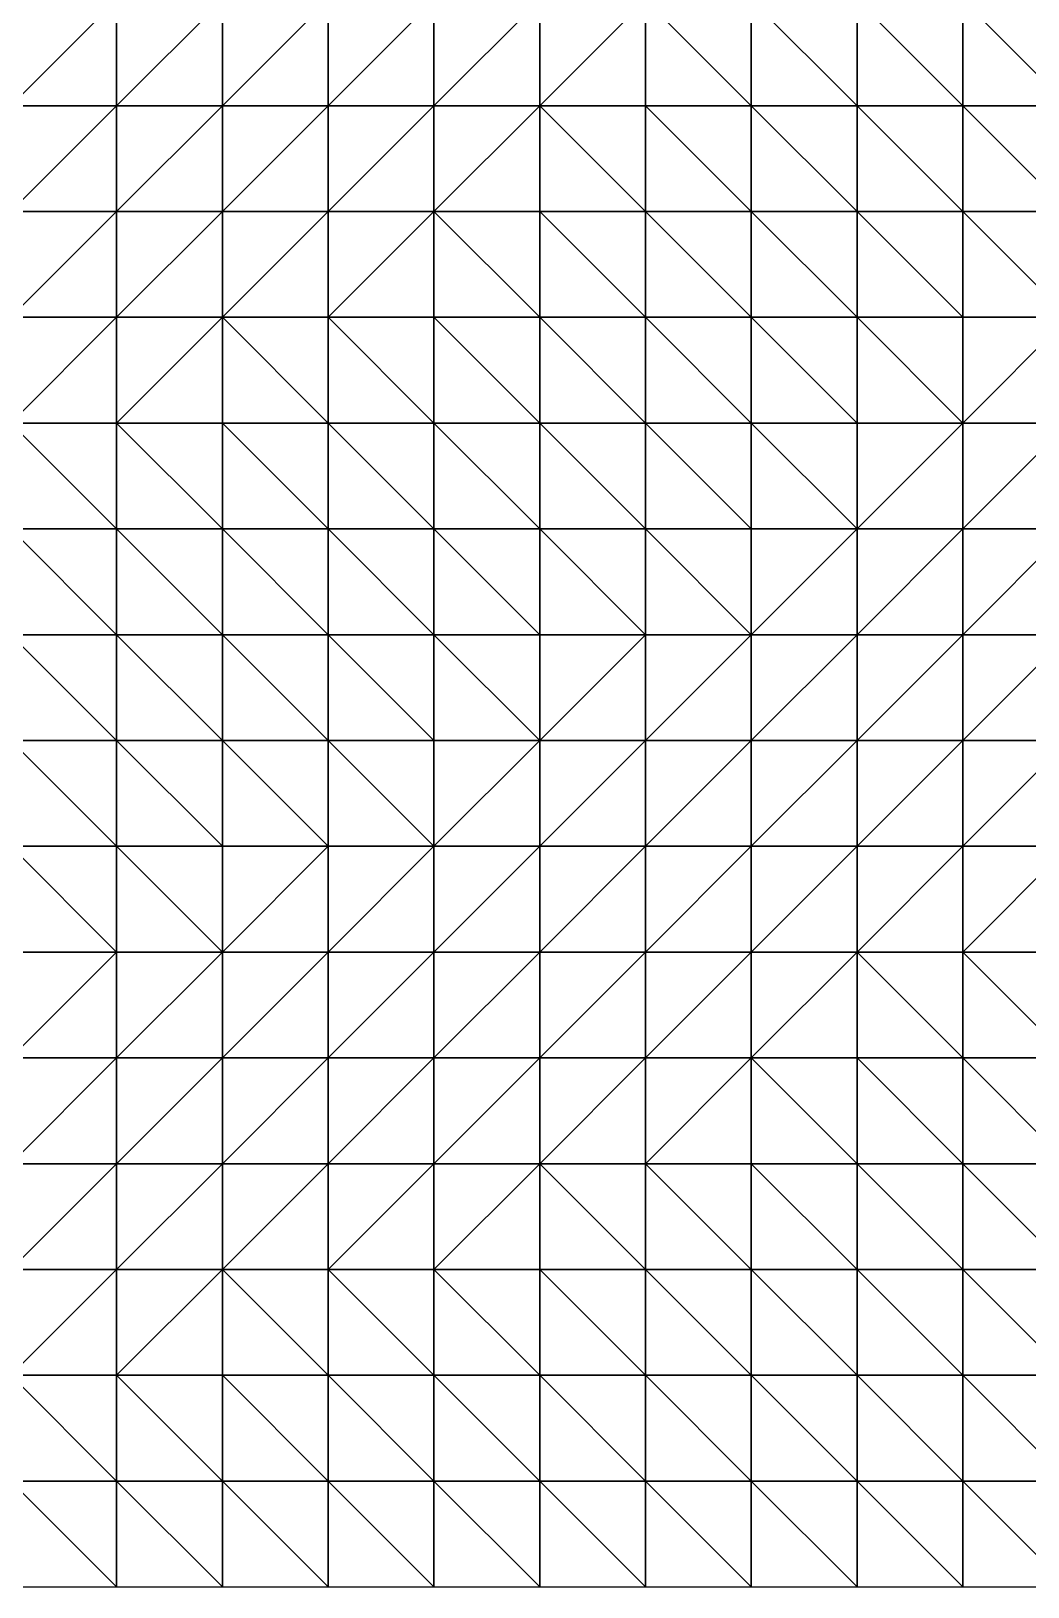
# Model space of a CAD drawing. Header units: metres. Extents: x -315 to 301, y -240 to 232.
# Drawn here: x 70.5 to 145.9, y -240 to -122.4 of the extents above; entities that cross this region are included whole.
import ezdxf

# ---------------------------------------------------------------- set-up
doc = ezdxf.new("R2010")
doc.units = ezdxf.units.M

msp = doc.modelspace()

# ---------------------------------------------------------------- linework, layer by layer
for points in [[(69, -128, -312.1628), (77, -128, -322.9863), (77, -120, -311.2216), (77.0001, -119.9999, -311.2215)], [(69, -128, -312.1628), (77, -120, -311.2216), (69, -120, -306.9863), (69.0001, -119.9999, -306.9862)], [(77, -128, -322.9863), (85, -128, -339.4569), (85, -120, -320.1628), (85.0001, -119.9999, -320.1627)], [(77, -128, -322.9863), (85, -120, -320.1628), (77, -120, -311.2216), (77.0001, -119.9999, -311.2215)], [(85, -128, -339.4569), (93, -128, -359.6922), (93, -120, -335.2216), (93.0001, -119.9999, -335.2215)], [(85, -128, -339.4569), (93, -120, -335.2216), (85, -120, -320.1628), (85.0001, -119.9999, -320.1627)], [(93, -128, -359.6922), (101, -128, -378.5157), (101, -120, -355.9275), (101.0001, -119.9999, -355.9274)], [(93, -128, -359.6922), (101, -120, -355.9275), (93, -120, -335.2216), (93.0001, -119.9999, -335.2215)], [(101, -128, -378.5157), (109, -128, -391.2216), (109, -120, -376.6334), (109.0001, -119.9999, -376.6333)], [(101, -128, -378.5157), (109, -120, -376.6334), (101, -120, -355.9275), (101.0001, -119.9999, -355.9274)], [(109, -128, -391.2216), (117, -128, -397.8098), (117, -120, -391.2216), (117.0001, -119.9999, -391.2215)], [(109, -128, -391.2216), (117, -120, -391.2216), (109, -120, -376.6334), (109.0001, -119.9999, -376.6333)], [(117, -120, -391.2216), (125, -128, -400.1628), (125, -120, -398.2804), (125.0001, -119.9999, -398.2803)], [(117, -120, -391.2216), (117, -128, -397.8098), (125, -128, -400.1628), (125.0001, -127.9999, -400.1627)], [(125, -120, -398.2804), (133, -128, -401.104), (133, -120, -401.104), (133.0001, -119.9999, -401.1039)], [(125, -120, -398.2804), (125, -128, -400.1628), (133, -128, -401.104), (133.0001, -127.9999, -401.1039)], [(133, -120, -401.104), (141, -128, -401.104), (141, -120, -401.5745), (141.0001, -119.9999, -401.5745)], [(133, -120, -401.104), (133, -128, -401.104), (141, -128, -401.104), (141.0001, -127.9999, -401.1039)], [(141, -120, -401.5745), (149, -128, -400.1628), (149, -120, -401.5745), (149.0001, -119.9999, -401.5745)], [(141, -120, -401.5745), (141, -128, -401.104), (149, -128, -400.1628), (149.0001, -127.9999, -400.1627)], [(69, -136, -336.1628), (77, -136, -351.6922), (77, -128, -322.9863), (77.0001, -127.9999, -322.9862)], [(69, -136, -336.1628), (77, -128, -322.9863), (69, -128, -312.1628), (69.0001, -127.9999, -312.1627)], [(77, -136, -351.6922), (85, -136, -368.1628), (85, -128, -339.4569), (85.0001, -127.9999, -339.4568)], [(77, -136, -351.6922), (85, -128, -339.4569), (77, -128, -322.9863), (77.0001, -127.9999, -322.9862)], [(85, -136, -368.1628), (93, -136, -382.2804), (93, -128, -359.6922), (93.0001, -127.9999, -359.6921)], [(85, -136, -368.1628), (93, -128, -359.6922), (85, -128, -339.4569), (85.0001, -127.9999, -339.4568)], [(93, -136, -382.2804), (101, -136, -391.6922), (101, -128, -378.5157), (101.0001, -127.9999, -378.5156)], [(93, -136, -382.2804), (101, -128, -378.5157), (93, -128, -359.6922), (93.0001, -127.9999, -359.6921)], [(101, -136, -391.6922), (109, -136, -396.8687), (109, -128, -391.2216), (109.0001, -127.9999, -391.2215)], [(101, -136, -391.6922), (109, -128, -391.2216), (101, -128, -378.5157), (101.0001, -127.9999, -378.5156)], [(109, -128, -391.2216), (117, -136, -399.6922), (117, -128, -397.8098), (117.0001, -127.9999, -397.8098)], [(109, -128, -391.2216), (109, -136, -396.8687), (117, -136, -399.6922), (117.0001, -135.9999, -399.6921)], [(117, -128, -397.8098), (125, -136, -400.6334), (125, -128, -400.1628), (125.0001, -127.9999, -400.1627)], [(117, -128, -397.8098), (117, -136, -399.6922), (125, -136, -400.6334), (125.0001, -135.9999, -400.6333)], [(125, -128, -400.1628), (133, -136, -400.6334), (133, -128, -401.104), (133.0001, -127.9999, -401.1039)], [(125, -128, -400.1628), (125, -136, -400.6334), (133, -136, -400.6334), (133.0001, -135.9999, -400.6333)], [(133, -128, -401.104), (141, -136, -399.6922), (141, -128, -401.104), (141.0001, -127.9999, -401.1039)], [(133, -128, -401.104), (133, -136, -400.6334), (141, -136, -399.6922), (141.0001, -135.9999, -399.6921)], [(141, -128, -401.104), (149, -136, -397.3393), (149, -128, -400.1628), (149.0001, -127.9999, -400.1627)], [(141, -128, -401.104), (141, -136, -399.6922), (149, -136, -397.3393), (149.0001, -135.9999, -397.3392)], [(69, -144, -369.104), (77, -144, -378.9863), (77, -136, -351.6922), (77.0001, -135.9999, -351.6921)], [(69, -144, -369.104), (77, -136, -351.6922), (69, -136, -336.1628), (69.0001, -135.9999, -336.1627)], [(77, -144, -378.9863), (85, -144, -386.5157), (85, -136, -368.1628), (85.0001, -135.9999, -368.1627)], [(77, -144, -378.9863), (85, -136, -368.1628), (77, -136, -351.6922), (77.0001, -135.9999, -351.6921)], [(85, -144, -386.5157), (93, -144, -391.6922), (93, -136, -382.2804), (93.0001, -135.9999, -382.2803)], [(85, -144, -386.5157), (93, -136, -382.2804), (85, -136, -368.1628), (85.0001, -135.9999, -368.1627)], [(93, -144, -391.6922), (101, -144, -395.4569), (101, -136, -391.6922), (101.0001, -135.9999, -391.6921)], [(93, -144, -391.6922), (101, -136, -391.6922), (93, -136, -382.2804), (93.0001, -135.9999, -382.2803)], [(101, -136, -391.6922), (109, -144, -397.8098), (109, -136, -396.8687), (109.0001, -135.9999, -396.8686)], [(101, -136, -391.6922), (101, -144, -395.4569), (109, -144, -397.8098), (109.0001, -143.9999, -397.8098)], [(109, -136, -396.8687), (117, -144, -399.2216), (117, -136, -399.6922), (117.0001, -135.9999, -399.6921)], [(109, -136, -396.8687), (109, -144, -397.8098), (117, -144, -399.2216), (117.0001, -143.9999, -399.2215)], [(117, -136, -399.6922), (125, -144, -400.1628), (125, -136, -400.6334), (125.0001, -135.9999, -400.6333)], [(117, -136, -399.6922), (117, -144, -399.2216), (125, -144, -400.1628), (125.0001, -143.9999, -400.1627)], [(125, -136, -400.6334), (133, -144, -399.6922), (133, -136, -400.6334), (133.0001, -135.9999, -400.6333)], [(125, -136, -400.6334), (125, -144, -400.1628), (133, -144, -399.6922), (133.0001, -143.9999, -399.6921)], [(133, -136, -400.6334), (141, -144, -397.3393), (141, -136, -399.6922), (141.0001, -135.9999, -399.6921)], [(133, -136, -400.6334), (133, -144, -399.6922), (141, -144, -397.3393), (141.0001, -143.9999, -397.3392)], [(141, -136, -399.6922), (149, -144, -392.6334), (149, -136, -397.3393), (149.0001, -135.9999, -397.3392)], [(141, -136, -399.6922), (141, -144, -397.3393), (149, -144, -392.6334), (149.0001, -143.9999, -392.6333)], [(69, -152, -387.4569), (77, -152, -389.8098), (77, -144, -378.9863), (77.0001, -143.9999, -378.9862)], [(69, -152, -387.4569), (77, -144, -378.9863), (69, -144, -369.104), (69.0001, -143.9999, -369.1039)], [(77, -152, -389.8098), (85, -152, -391.6922), (85, -144, -386.5157), (85.0001, -143.9999, -386.5156)], [(77, -152, -389.8098), (85, -144, -386.5157), (77, -144, -378.9863), (77.0001, -143.9999, -378.9862)], [(85, -144, -386.5157), (93, -152, -393.5745), (93, -144, -391.6922), (93.0001, -143.9999, -391.6921)], [(85, -144, -386.5157), (85, -152, -391.6922), (93, -152, -393.5745), (93.0001, -151.9999, -393.5745)], [(93, -144, -391.6922), (101, -152, -395.9275), (101, -144, -395.4569), (101.0001, -143.9999, -395.4568)], [(93, -144, -391.6922), (93, -152, -393.5745), (101, -152, -395.9275), (101.0001, -151.9999, -395.9274)], [(101, -144, -395.4569), (109, -152, -397.3393), (109, -144, -397.8098), (109.0001, -143.9999, -397.8098)], [(101, -144, -395.4569), (101, -152, -395.9275), (109, -152, -397.3393), (109.0001, -151.9999, -397.3392)], [(109, -144, -397.8098), (117, -152, -398.2804), (117, -144, -399.2216), (117.0001, -143.9999, -399.2215)], [(109, -144, -397.8098), (109, -152, -397.3393), (117, -152, -398.2804), (117.0001, -151.9999, -398.2803)], [(117, -144, -399.2216), (125, -152, -398.751), (125, -144, -400.1628), (125.0001, -143.9999, -400.1627)], [(117, -144, -399.2216), (117, -152, -398.2804), (125, -152, -398.751), (125.0001, -151.9999, -398.7509)], [(125, -144, -400.1628), (133, -152, -397.3393), (133, -144, -399.6922), (133.0001, -143.9999, -399.6921)], [(125, -144, -400.1628), (125, -152, -398.751), (133, -152, -397.3393), (133.0001, -151.9999, -397.3392)], [(133, -144, -399.6922), (141, -152, -392.6334), (141, -144, -397.3393), (141.0001, -143.9999, -397.3392)], [(133, -144, -399.6922), (133, -152, -397.3393), (141, -152, -392.6334), (141.0001, -151.9999, -392.6333)], [(149, -144, -392.6334), (141, -144, -397.3393), (141, -152, -392.6334), (141.0001, -151.9999, -392.6333)], [(149, -144, -392.6334), (141, -152, -392.6334), (149, -152, -383.6922), (149.0001, -151.9999, -383.6921)], [(69, -152, -387.4569), (77, -160, -391.2216), (77, -152, -389.8098), (77.0001, -151.9999, -389.8098)], [(69, -152, -387.4569), (69, -160, -390.751), (77, -160, -391.2216), (77.0001, -159.9999, -391.2215)], [(77, -152, -389.8098), (85, -160, -392.1628), (85, -152, -391.6922), (85.0001, -151.9999, -391.6921)], [(77, -152, -389.8098), (77, -160, -391.2216), (85, -160, -392.1628), (85.0001, -159.9999, -392.1627)], [(85, -152, -391.6922), (93, -160, -393.5745), (93, -152, -393.5745), (93.0001, -151.9999, -393.5745)], [(85, -152, -391.6922), (85, -160, -392.1628), (93, -160, -393.5745), (93.0001, -159.9999, -393.5745)], [(93, -152, -393.5745), (101, -160, -395.4569), (101, -152, -395.9275), (101.0001, -151.9999, -395.9274)], [(93, -152, -393.5745), (93, -160, -393.5745), (101, -160, -395.4569), (101.0001, -159.9999, -395.4568)], [(101, -152, -395.9275), (109, -160, -396.3981), (109, -152, -397.3393), (109.0001, -151.9999, -397.3392)], [(101, -152, -395.9275), (101, -160, -395.4569), (109, -160, -396.3981), (109.0001, -159.9999, -396.398)], [(109, -152, -397.3393), (117, -160, -396.8687), (117, -152, -398.2804), (117.0001, -151.9999, -398.2803)], [(109, -152, -397.3393), (109, -160, -396.3981), (117, -160, -396.8687), (117.0001, -159.9999, -396.8686)], [(117, -152, -398.2804), (125, -160, -395.9275), (125, -152, -398.751), (125.0001, -151.9999, -398.7509)], [(117, -152, -398.2804), (117, -160, -396.8687), (125, -160, -395.9275), (125.0001, -159.9999, -395.9274)], [(125, -152, -398.751), (133, -160, -392.1628), (133, -152, -397.3393), (133.0001, -151.9999, -397.3392)], [(125, -152, -398.751), (125, -160, -395.9275), (133, -160, -392.1628), (133.0001, -159.9999, -392.1627)], [(141, -152, -392.6334), (133, -152, -397.3393), (133, -160, -392.1628), (133.0001, -159.9999, -392.1627)], [(141, -152, -392.6334), (133, -160, -392.1628), (141, -160, -383.2216), (141.0001, -159.9999, -383.2215)], [(149, -152, -383.6922), (141, -152, -392.6334), (141, -160, -383.2216), (141.0001, -159.9999, -383.2215)], [(149, -152, -383.6922), (141, -160, -383.2216), (149, -160, -368.1628), (149.0001, -159.9999, -368.1627)], [(69, -160, -390.751), (77, -168, -389.3393), (77, -160, -391.2216), (77.0001, -159.9999, -391.2215)], [(69, -160, -390.751), (69, -168, -388.3981), (77, -168, -389.3393), (77.0001, -167.9999, -389.3392)], [(77, -160, -391.2216), (85, -168, -390.2804), (85, -160, -392.1628), (85.0001, -159.9999, -392.1627)], [(77, -160, -391.2216), (77, -168, -389.3393), (85, -168, -390.2804), (85.0001, -167.9999, -390.2803)], [(85, -160, -392.1628), (93, -168, -392.1628), (93, -160, -393.5745), (93.0001, -159.9999, -393.5745)], [(85, -160, -392.1628), (85, -168, -390.2804), (93, -168, -392.1628), (93.0001, -167.9999, -392.1627)], [(93, -160, -393.5745), (101, -168, -393.5745), (101, -160, -395.4569), (101.0001, -159.9999, -395.4568)], [(93, -160, -393.5745), (93, -168, -392.1628), (101, -168, -393.5745), (101.0001, -167.9999, -393.5745)], [(101, -160, -395.4569), (109, -168, -394.5157), (109, -160, -396.3981), (109.0001, -159.9999, -396.398)], [(101, -160, -395.4569), (101, -168, -393.5745), (109, -168, -394.5157), (109.0001, -167.9999, -394.5156)], [(109, -160, -396.3981), (117, -168, -394.0451), (117, -160, -396.8687), (117.0001, -159.9999, -396.8686)], [(109, -160, -396.3981), (109, -168, -394.5157), (117, -168, -394.0451), (117.0001, -167.9999, -394.045)], [(117, -160, -396.8687), (125, -168, -390.2804), (125, -160, -395.9275), (125.0001, -159.9999, -395.9274)], [(117, -160, -396.8687), (117, -168, -394.0451), (125, -168, -390.2804), (125.0001, -167.9999, -390.2803)], [(133, -160, -392.1628), (125, -160, -395.9275), (125, -168, -390.2804), (125.0001, -167.9999, -390.2803)], [(133, -160, -392.1628), (125, -168, -390.2804), (133, -168, -380.8687), (133.0001, -167.9999, -380.8686)], [(141, -160, -383.2216), (133, -160, -392.1628), (133, -168, -380.8687), (133.0001, -167.9999, -380.8686)], [(141, -160, -383.2216), (133, -168, -380.8687), (141, -168, -365.3393), (141.0001, -167.9999, -365.3392)], [(149, -160, -368.1628), (141, -160, -383.2216), (141, -168, -365.3393), (141.0001, -167.9999, -365.3392)], [(149, -160, -368.1628), (141, -168, -365.3393), (149, -168, -346.9863), (149.0001, -167.9999, -346.9862)], [(69, -168, -388.3981), (77, -176, -387.4569), (77, -168, -389.3393), (77.0001, -167.9999, -389.3392)], [(69, -168, -388.3981), (69, -176, -386.5157), (77, -176, -387.4569), (77.0001, -175.9999, -387.4568)], [(77, -168, -389.3393), (85, -176, -388.3981), (85, -168, -390.2804), (85.0001, -167.9999, -390.2803)], [(77, -168, -389.3393), (77, -176, -387.4569), (85, -176, -388.3981), (85.0001, -175.9999, -388.398)], [(85, -168, -390.2804), (93, -176, -389.8098), (93, -168, -392.1628), (93.0001, -167.9999, -392.1627)], [(85, -168, -390.2804), (85, -176, -388.3981), (93, -176, -389.8098), (93.0001, -175.9999, -389.8098)], [(93, -168, -392.1628), (101, -176, -390.751), (101, -168, -393.5745), (101.0001, -167.9999, -393.5745)], [(93, -168, -392.1628), (93, -176, -389.8098), (101, -176, -390.751), (101.0001, -175.9999, -390.7509)], [(101, -168, -393.5745), (109, -176, -390.2804), (109, -168, -394.5157), (109.0001, -167.9999, -394.5156)], [(101, -168, -393.5745), (101, -176, -390.751), (109, -176, -390.2804), (109.0001, -175.9999, -390.2803)], [(117, -168, -394.0451), (109, -168, -394.5157), (109, -176, -390.2804), (109.0001, -175.9999, -390.2803)], [(117, -168, -394.0451), (109, -176, -390.2804), (117, -176, -386.0451), (117.0001, -175.9999, -386.045)], [(125, -168, -390.2804), (117, -168, -394.0451), (117, -176, -386.0451), (117.0001, -175.9999, -386.045)], [(125, -168, -390.2804), (117, -176, -386.0451), (125, -176, -375.6922), (125.0001, -175.9999, -375.6921)], [(133, -168, -380.8687), (125, -168, -390.2804), (125, -176, -375.6922), (125.0001, -175.9999, -375.6921)], [(133, -168, -380.8687), (125, -176, -375.6922), (133, -176, -360.1628), (133.0001, -175.9999, -360.1627)], [(141, -168, -365.3393), (133, -168, -380.8687), (133, -176, -360.1628), (133.0001, -175.9999, -360.1627)], [(141, -168, -365.3393), (133, -176, -360.1628), (141, -176, -342.2804), (141.0001, -175.9999, -342.2803)], [(149, -168, -346.9863), (141, -168, -365.3393), (141, -176, -342.2804), (141.0001, -175.9999, -342.2803)], [(149, -168, -346.9863), (141, -176, -342.2804), (149, -176, -328.6334), (149.0001, -175.9999, -328.6333)], [(69, -176, -386.5157), (77, -184, -386.5157), (77, -176, -387.4569), (77.0001, -175.9999, -387.4568)], [(69, -176, -386.5157), (69, -184, -386.9863), (77, -184, -386.5157), (77.0001, -183.9999, -386.5156)], [(77, -176, -387.4569), (85, -184, -386.5157), (85, -176, -388.3981), (85.0001, -175.9999, -388.398)], [(77, -176, -387.4569), (77, -184, -386.5157), (85, -184, -386.5157), (85.0001, -183.9999, -386.5156)], [(85, -176, -388.3981), (93, -184, -386.0451), (93, -176, -389.8098), (93.0001, -175.9999, -389.8098)], [(85, -176, -388.3981), (85, -184, -386.5157), (93, -184, -386.0451), (93.0001, -183.9999, -386.045)], [(93, -176, -389.8098), (101, -184, -384.1628), (101, -176, -390.751), (101.0001, -175.9999, -390.7509)], [(93, -176, -389.8098), (93, -184, -386.0451), (101, -184, -384.1628), (101.0001, -183.9999, -384.1627)], [(109, -176, -390.2804), (101, -176, -390.751), (101, -184, -384.1628), (101.0001, -183.9999, -384.1627)], [(109, -176, -390.2804), (101, -184, -384.1628), (109, -184, -378.0451), (109.0001, -183.9999, -378.045)], [(117, -176, -386.0451), (109, -176, -390.2804), (109, -184, -378.0451), (109.0001, -183.9999, -378.045)], [(117, -176, -386.0451), (109, -184, -378.0451), (117, -184, -367.2216), (117.0001, -183.9999, -367.2215)], [(125, -176, -375.6922), (117, -176, -386.0451), (117, -184, -367.2216), (117.0001, -183.9999, -367.2215)], [(125, -176, -375.6922), (117, -184, -367.2216), (125, -184, -352.1628), (125.0001, -183.9999, -352.1627)], [(133, -176, -360.1628), (125, -176, -375.6922), (125, -184, -352.1628), (125.0001, -183.9999, -352.1627)], [(133, -176, -360.1628), (125, -184, -352.1628), (133, -184, -337.1039), (133.0001, -183.9999, -337.1039)], [(141, -176, -342.2804), (133, -176, -360.1628), (133, -184, -337.1039), (133.0001, -183.9999, -337.1039)], [(141, -176, -342.2804), (133, -184, -337.1039), (141, -184, -325.8098), (141.0001, -183.9999, -325.8098)], [(149, -176, -328.6334), (141, -176, -342.2804), (141, -184, -325.8098), (141.0001, -183.9999, -325.8098)], [(149, -176, -328.6334), (141, -184, -325.8098), (149, -184, -319.2216), (149.0001, -183.9999, -319.2215)], [(69, -184, -386.9863), (77, -192, -383.6922), (77, -184, -386.5157), (77.0001, -183.9999, -386.5156)], [(69, -184, -386.9863), (69, -192, -385.5745), (77, -192, -383.6922), (77.0001, -191.9999, -383.6921)], [(77, -184, -386.5157), (85, -192, -380.8687), (85, -184, -386.5157), (85.0001, -183.9999, -386.5156)], [(77, -184, -386.5157), (77, -192, -383.6922), (85, -192, -380.8687), (85.0001, -191.9999, -380.8686)], [(93, -184, -386.0451), (85, -184, -386.5157), (85, -192, -380.8687), (85.0001, -191.9999, -380.8686)], [(93, -184, -386.0451), (85, -192, -380.8687), (93, -192, -375.6922), (93.0001, -191.9999, -375.6921)], [(101, -184, -384.1628), (93, -184, -386.0451), (93, -192, -375.6922), (93.0001, -191.9999, -375.6921)], [(101, -184, -384.1628), (93, -192, -375.6922), (101, -192, -367.2216), (101.0001, -191.9999, -367.2215)], [(109, -184, -378.0451), (101, -184, -384.1628), (101, -192, -367.2216), (101.0001, -191.9999, -367.2215)], [(109, -184, -378.0451), (101, -192, -367.2216), (109, -192, -354.9863), (109.0001, -191.9999, -354.9862)], [(117, -184, -367.2216), (109, -184, -378.0451), (109, -192, -354.9863), (109.0001, -191.9999, -354.9862)], [(117, -184, -367.2216), (109, -192, -354.9863), (117, -192, -341.8098), (117.0001, -191.9999, -341.8098)], [(125, -184, -352.1628), (117, -184, -367.2216), (117, -192, -341.8098), (117.0001, -191.9999, -341.8098)], [(125, -184, -352.1628), (117, -192, -341.8098), (125, -192, -330.5158), (125.0001, -191.9999, -330.5157)], [(133, -184, -337.1039), (125, -184, -352.1628), (125, -192, -330.5158), (125.0001, -191.9999, -330.5157)], [(133, -184, -337.1039), (125, -192, -330.5158), (133, -192, -322.0451), (133.0001, -191.9999, -322.045)], [(141, -184, -325.8098), (133, -184, -337.1039), (133, -192, -322.0451), (133.0001, -191.9999, -322.045)], [(141, -184, -325.8098), (133, -192, -322.0451), (141, -192, -317.8098), (141.0001, -191.9999, -317.8098)], [(149, -184, -319.2216), (141, -184, -325.8098), (141, -192, -317.8098), (141.0001, -191.9999, -317.8098)], [(149, -184, -319.2216), (141, -192, -317.8098), (149, -192, -314.9863), (149.0001, -191.9999, -314.9862)], [(77, -192, -383.6922), (69, -192, -385.5745), (69, -200, -376.6334), (69.0001, -199.9999, -376.6333)], [(77, -192, -383.6922), (69, -200, -376.6334), (77, -200, -371.4569), (77.0001, -199.9999, -371.4568)], [(85, -192, -380.8687), (77, -192, -383.6922), (77, -200, -371.4569), (77.0001, -199.9999, -371.4568)], [(85, -192, -380.8687), (77, -200, -371.4569), (85, -200, -363.9275), (85.0001, -199.9999, -363.9274)], [(93, -192, -375.6922), (85, -192, -380.8687), (85, -200, -363.9275), (85.0001, -199.9999, -363.9274)], [(93, -192, -375.6922), (85, -200, -363.9275), (93, -200, -354.0451), (93.0001, -199.9999, -354.045)], [(101, -192, -367.2216), (93, -192, -375.6922), (93, -200, -354.0451), (93.0001, -199.9999, -354.045)], [(101, -192, -367.2216), (93, -200, -354.0451), (101, -200, -341.8098), (101.0001, -199.9999, -341.8098)], [(109, -192, -354.9863), (101, -192, -367.2216), (101, -200, -341.8098), (101.0001, -199.9999, -341.8098)], [(109, -192, -354.9863), (101, -200, -341.8098), (109, -200, -330.9863), (109.0001, -199.9999, -330.9862)], [(117, -192, -341.8098), (109, -192, -354.9863), (109, -200, -330.9863), (109.0001, -199.9999, -330.9862)], [(117, -192, -341.8098), (109, -200, -330.9863), (117, -200, -322.9863), (117.0001, -199.9999, -322.9862)], [(125, -192, -330.5158), (117, -192, -341.8098), (117, -200, -322.9863), (117.0001, -199.9999, -322.9862)], [(125, -192, -330.5158), (117, -200, -322.9863), (125, -200, -317.3392), (125.0001, -199.9999, -317.3391)], [(133, -192, -322.0451), (125, -192, -330.5158), (125, -200, -317.3392), (125.0001, -199.9999, -317.3391)], [(133, -192, -322.0451), (125, -200, -317.3392), (133, -200, -314.9863), (133.0001, -199.9999, -314.9862)], [(133, -192, -322.0451), (141, -200, -313.5745), (141, -192, -317.8098), (141.0001, -191.9999, -317.8098)], [(133, -192, -322.0451), (133, -200, -314.9863), (141, -200, -313.5745), (141.0001, -199.9999, -313.5745)], [(141, -192, -317.8098), (149, -200, -312.6334), (149, -192, -314.9863), (149.0001, -191.9999, -314.9862)], [(141, -192, -317.8098), (141, -200, -313.5745), (149, -200, -312.6334), (149.0001, -199.9999, -312.6333)], [(77, -200, -371.4569), (69, -200, -376.6334), (69, -208, -356.8687), (69.0001, -207.9999, -356.8686)], [(77, -200, -371.4569), (69, -208, -356.8687), (77, -208, -347.9275), (77.0001, -207.9999, -347.9274)], [(85, -200, -363.9275), (77, -200, -371.4569), (77, -208, -347.9275), (77.0001, -207.9999, -347.9274)], [(85, -200, -363.9275), (77, -208, -347.9275), (85, -208, -338.5157), (85.0001, -207.9999, -338.5156)], [(93, -200, -354.0451), (85, -200, -363.9275), (85, -208, -338.5157), (85.0001, -207.9999, -338.5156)], [(93, -200, -354.0451), (85, -208, -338.5157), (93, -208, -330.0451), (93.0001, -207.9999, -330.045)], [(101, -200, -341.8098), (93, -200, -354.0451), (93, -208, -330.0451), (93.0001, -207.9999, -330.045)], [(101, -200, -341.8098), (93, -208, -330.0451), (101, -208, -322.0451), (101.0001, -207.9999, -322.045)], [(109, -200, -330.9863), (101, -200, -341.8098), (101, -208, -322.0451), (101.0001, -207.9999, -322.045)], [(109, -200, -330.9863), (101, -208, -322.0451), (109, -208, -316.8687), (109.0001, -207.9999, -316.8686)], [(117, -200, -322.9863), (109, -200, -330.9863), (109, -208, -316.8687), (109.0001, -207.9999, -316.8686)], [(117, -200, -322.9863), (109, -208, -316.8687), (117, -208, -314.0451), (117.0001, -207.9999, -314.045)], [(125, -200, -317.3392), (117, -200, -322.9863), (117, -208, -314.0451), (117.0001, -207.9999, -314.045)], [(125, -200, -317.3392), (117, -208, -314.0451), (125, -208, -312.6334), (125.0001, -207.9999, -312.6333)], [(125, -200, -317.3392), (133, -208, -311.6922), (133, -200, -314.9863), (133.0001, -199.9999, -314.9862)], [(125, -200, -317.3392), (125, -208, -312.6334), (133, -208, -311.6922), (133.0001, -207.9999, -311.6921)], [(133, -200, -314.9863), (141, -208, -311.2216), (141, -200, -313.5745), (141.0001, -199.9999, -313.5745)], [(133, -200, -314.9863), (133, -208, -311.6922), (141, -208, -311.2216), (141.0001, -207.9999, -311.2215)], [(141, -200, -313.5745), (149, -208, -310.751), (149, -200, -312.6334), (149.0001, -199.9999, -312.6333)], [(141, -200, -313.5745), (141, -208, -311.2216), (149, -208, -310.751), (149.0001, -207.9999, -310.7509)], [(77, -208, -347.9275), (69, -208, -356.8687), (69, -216, -332.3981), (69.0001, -215.9999, -332.398)], [(77, -208, -347.9275), (69, -216, -332.3981), (77, -216, -325.3393), (77.0001, -215.9999, -325.3392)], [(85, -208, -338.5157), (77, -208, -347.9275), (77, -216, -325.3393), (77.0001, -215.9999, -325.3392)], [(85, -208, -338.5157), (77, -216, -325.3393), (85, -216, -320.1628), (85.0001, -215.9999, -320.1627)], [(93, -208, -330.0451), (85, -208, -338.5157), (85, -216, -320.1628), (85.0001, -215.9999, -320.1627)], [(93, -208, -330.0451), (85, -216, -320.1628), (93, -216, -315.9275), (93.0001, -215.9999, -315.9274)], [(101, -208, -322.0451), (93, -208, -330.0451), (93, -216, -315.9275), (93.0001, -215.9999, -315.9274)], [(101, -208, -322.0451), (93, -216, -315.9275), (101, -216, -313.104), (101.0001, -215.9999, -313.1039)], [(109, -208, -316.8687), (101, -208, -322.0451), (101, -216, -313.104), (101.0001, -215.9999, -313.1039)], [(109, -208, -316.8687), (101, -216, -313.104), (109, -216, -311.6922), (109.0001, -215.9999, -311.6921)], [(109, -208, -316.8687), (117, -216, -311.2216), (117, -208, -314.0451), (117.0001, -207.9999, -314.045)], [(109, -208, -316.8687), (109, -216, -311.6922), (117, -216, -311.2216), (117.0001, -215.9999, -311.2215)], [(117, -208, -314.0451), (125, -216, -311.2216), (125, -208, -312.6334), (125.0001, -207.9999, -312.6333)], [(117, -208, -314.0451), (117, -216, -311.2216), (125, -216, -311.2216), (125.0001, -215.9999, -311.2215)], [(125, -208, -312.6334), (133, -216, -310.751), (133, -208, -311.6922), (133.0001, -207.9999, -311.6921)], [(125, -208, -312.6334), (125, -216, -311.2216), (133, -216, -310.751), (133.0001, -215.9999, -310.7509)], [(133, -208, -311.6922), (141, -216, -310.2804), (141, -208, -311.2216), (141.0001, -207.9999, -311.2215)], [(133, -208, -311.6922), (133, -216, -310.751), (141, -216, -310.2804), (141.0001, -215.9999, -310.2803)], [(141, -208, -311.2216), (149, -216, -309.8098), (149, -208, -310.751), (149.0001, -207.9999, -310.7509)], [(141, -208, -311.2216), (141, -216, -310.2804), (149, -216, -309.8098), (149.0001, -215.9999, -309.8098)], [(77, -216, -325.3393), (69, -216, -332.3981), (69, -224, -317.3392), (69.0001, -223.9999, -317.3391)], [(77, -216, -325.3393), (69, -224, -317.3392), (77, -224, -314.0451), (77.0001, -223.9999, -314.045)], [(85, -216, -320.1628), (77, -216, -325.3393), (77, -224, -314.0451), (77.0001, -223.9999, -314.045)], [(85, -216, -320.1628), (77, -224, -314.0451), (85, -224, -312.6334), (85.0001, -223.9999, -312.6333)], [(85, -216, -320.1628), (93, -224, -311.2216), (93, -216, -315.9275), (93.0001, -215.9999, -315.9274)], [(85, -216, -320.1628), (85, -224, -312.6334), (93, -224, -311.2216), (93.0001, -223.9999, -311.2215)], [(93, -216, -315.9275), (101, -224, -310.2804), (101, -216, -313.104), (101.0001, -215.9999, -313.1039)], [(93, -216, -315.9275), (93, -224, -311.2216), (101, -224, -310.2804), (101.0001, -223.9999, -310.2803)], [(101, -216, -313.104), (109, -224, -310.2804), (109, -216, -311.6922), (109.0001, -215.9999, -311.6921)], [(101, -216, -313.104), (101, -224, -310.2804), (109, -224, -310.2804), (109.0001, -223.9999, -310.2803)], [(109, -216, -311.6922), (117, -224, -310.751), (117, -216, -311.2216), (117.0001, -215.9999, -311.2215)], [(109, -216, -311.6922), (109, -224, -310.2804), (117, -224, -310.751), (117.0001, -223.9999, -310.7509)], [(117, -216, -311.2216), (125, -224, -310.751), (125, -216, -311.2216), (125.0001, -215.9999, -311.2215)], [(117, -216, -311.2216), (117, -224, -310.751), (125, -224, -310.751), (125.0001, -223.9999, -310.7509)], [(125, -216, -311.2216), (133, -224, -310.2804), (133, -216, -310.751), (133.0001, -215.9999, -310.7509)], [(125, -216, -311.2216), (125, -224, -310.751), (133, -224, -310.2804), (133.0001, -223.9999, -310.2803)], [(133, -216, -310.751), (141, -224, -309.8098), (141, -216, -310.2804), (141.0001, -215.9999, -310.2803)], [(133, -216, -310.751), (133, -224, -310.2804), (141, -224, -309.8098), (141.0001, -223.9999, -309.8098)], [(141, -216, -310.2804), (149, -224, -309.3393), (149, -216, -309.8098), (149.0001, -215.9999, -309.8098)], [(141, -216, -310.2804), (141, -224, -309.8098), (149, -224, -309.3393), (149.0001, -223.9999, -309.3392)], [(69, -224, -317.3392), (77, -232, -310.751), (77, -224, -314.0451), (77.0001, -223.9999, -314.045)], [(69, -224, -317.3392), (69, -232, -311.6922), (77, -232, -310.751), (77.0001, -231.9999, -310.7509)], [(77, -224, -314.0451), (85, -232, -310.2804), (85, -224, -312.6334), (85.0001, -223.9999, -312.6333)], [(77, -224, -314.0451), (77, -232, -310.751), (85, -232, -310.2804), (85.0001, -231.9999, -310.2803)], [(85, -224, -312.6334), (93, -232, -310.2804), (93, -224, -311.2216), (93.0001, -223.9999, -311.2215)], [(85, -224, -312.6334), (85, -232, -310.2804), (93, -232, -310.2804), (93.0001, -231.9999, -310.2803)], [(93, -224, -311.2216), (101, -232, -309.8098), (101, -224, -310.2804), (101.0001, -223.9999, -310.2803)], [(93, -224, -311.2216), (93, -232, -310.2804), (101, -232, -309.8098), (101.0001, -231.9999, -309.8098)], [(101, -224, -310.2804), (109, -232, -309.8098), (109, -224, -310.2804), (109.0001, -223.9999, -310.2803)], [(101, -224, -310.2804), (101, -232, -309.8098), (109, -232, -309.8098), (109.0001, -231.9999, -309.8098)], [(109, -224, -310.2804), (117, -232, -309.8098), (117, -224, -310.751), (117.0001, -223.9999, -310.7509)], [(109, -224, -310.2804), (109, -232, -309.8098), (117, -232, -309.8098), (117.0001, -231.9999, -309.8098)], [(117, -224, -310.751), (125, -232, -310.2804), (125, -224, -310.751), (125.0001, -223.9999, -310.7509)], [(117, -224, -310.751), (117, -232, -309.8098), (125, -232, -310.2804), (125.0001, -231.9999, -310.2803)], [(125, -224, -310.751), (133, -232, -309.8098), (133, -224, -310.2804), (133.0001, -223.9999, -310.2803)], [(125, -224, -310.751), (125, -232, -310.2804), (133, -232, -309.8098), (133.0001, -231.9999, -309.8098)], [(133, -224, -310.2804), (141, -232, -309.8098), (141, -224, -309.8098), (141.0001, -223.9999, -309.8098)], [(133, -224, -310.2804), (133, -232, -309.8098), (141, -232, -309.8098), (141.0001, -231.9999, -309.8098)], [(141, -224, -309.8098), (149, -232, -309.3393), (149, -224, -309.3393), (149.0001, -223.9999, -309.3392)], [(141, -224, -309.8098), (141, -232, -309.8098), (149, -232, -309.3393), (149.0001, -231.9999, -309.3392)], [(69, -232, -311.6922), (77, -240, -309.8098), (77, -232, -310.751), (77.0001, -231.9999, -310.7509)], [(69, -232, -311.6922), (69, -240, -310.2804), (77, -240, -309.8098), (77.0001, -239.9999, -309.8098)], [(77, -232, -310.751), (85, -240, -309.8098), (85, -232, -310.2804), (85.0001, -231.9999, -310.2803)], [(77, -232, -310.751), (77, -240, -309.8098), (85, -240, -309.8098), (85.0001, -239.9999, -309.8098)], [(85, -232, -310.2804), (93, -240, -309.8098), (93, -232, -310.2804), (93.0001, -231.9999, -310.2803)], [(85, -232, -310.2804), (85, -240, -309.8098), (93, -240, -309.8098), (93.0001, -239.9999, -309.8098)], [(93, -232, -310.2804), (101, -240, -309.3393), (101, -232, -309.8098), (101.0001, -231.9999, -309.8098)], [(93, -232, -310.2804), (93, -240, -309.8098), (101, -240, -309.3393), (101.0001, -239.9999, -309.3392)], [(101, -232, -309.8098), (109, -240, -309.8098), (109, -232, -309.8098), (109.0001, -231.9999, -309.8098)], [(101, -232, -309.8098), (101, -240, -309.3393), (109, -240, -309.8098), (109.0001, -239.9999, -309.8098)], [(109, -232, -309.8098), (117, -240, -309.8098), (117, -232, -309.8098), (117.0001, -231.9999, -309.8098)], [(109, -232, -309.8098), (109, -240, -309.8098), (117, -240, -309.8098), (117.0001, -239.9999, -309.8098)], [(117, -232, -309.8098), (125, -240, -309.8098), (125, -232, -310.2804), (125.0001, -231.9999, -310.2803)], [(117, -232, -309.8098), (117, -240, -309.8098), (125, -240, -309.8098), (125.0001, -239.9999, -309.8098)], [(125, -232, -310.2804), (133, -240, -309.8098), (133, -232, -309.8098), (133.0001, -231.9999, -309.8098)], [(125, -232, -310.2804), (125, -240, -309.8098), (133, -240, -309.8098), (133.0001, -239.9999, -309.8098)], [(133, -232, -309.8098), (141, -240, -309.3393), (141, -232, -309.8098), (141.0001, -231.9999, -309.8098)], [(133, -232, -309.8098), (133, -240, -309.8098), (141, -240, -309.3393), (141.0001, -239.9999, -309.3392)], [(141, -232, -309.8098), (149, -240, -309.3393), (149, -232, -309.3393), (149.0001, -231.9999, -309.3392)], [(141, -232, -309.8098), (141, -240, -309.3393), (149, -240, -309.3393), (149.0001, -239.9999, -309.3392)]]:
    msp.add_3dface(points)

doc.saveas('drawing.dxf')
